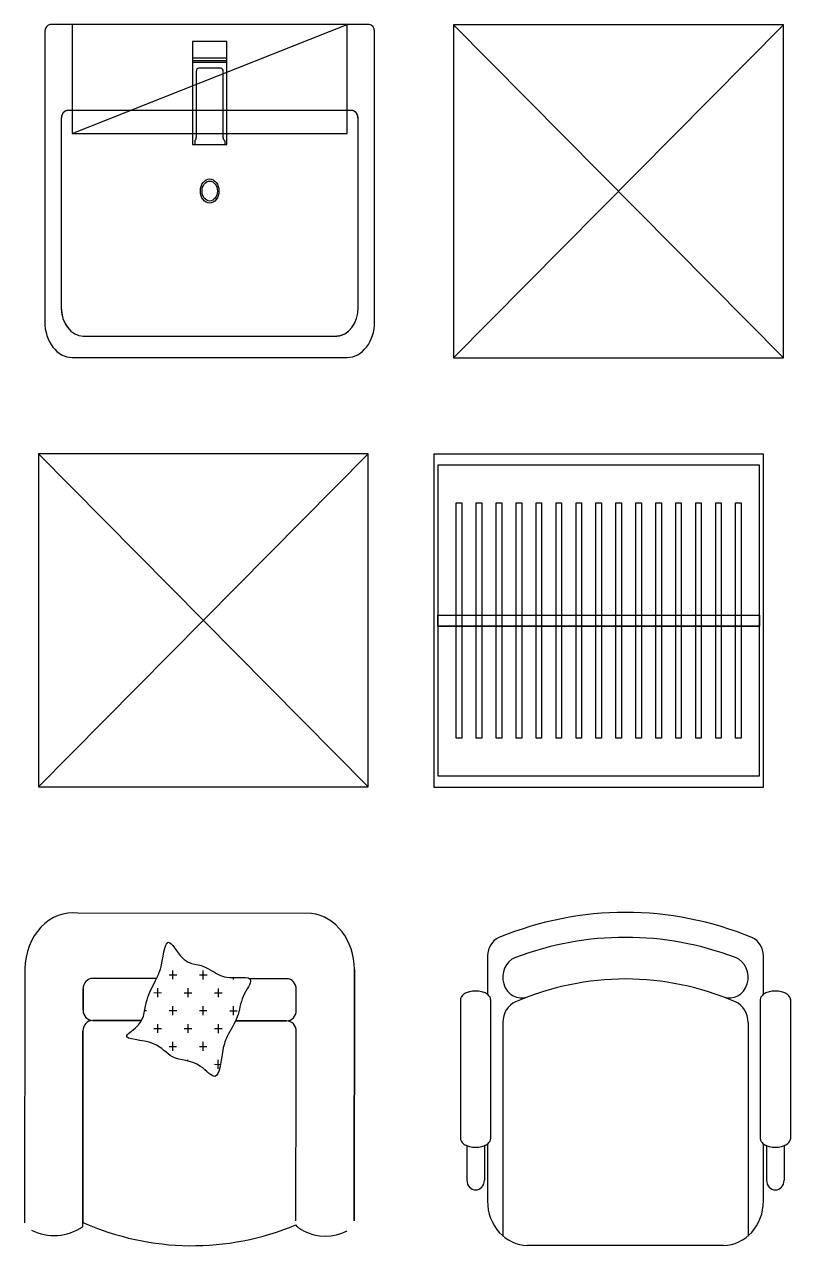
# Model space of a CAD drawing. Header units: inches. Extents: x -332 to 3160665360507, y -10609 to 2196718997769.
# Drawn here: x -29 to 1436, y -4505 to -2154 of the extents above; entities that cross this region are included whole.
import ezdxf

# ---------------------------------------------------------------- set-up
doc = ezdxf.new("R2010")
doc.units = ezdxf.units.IN
doc.header["$MEASUREMENT"] = 0
doc.linetypes.add('ACAD_ISO03W100', pattern=[30, 12, -18])
doc.layers.add('layer_1', color=7, linetype='Continuous', lineweight=25)

# ---------------------------------------------------------------- blocks, each defined once
blk = doc.blocks.new('Furniture_Cabinet_BathroomCabinet')
at = {"layer": 'layer_1', "color": 3}
for p, q in [((290, 232.5), (-290, 232.5)), ((-300, 222.5), (-300, -182.5)), ((31, 209.1), (-31, 209.1)), ((-31, 209.1), (-31, 64.8)), ((31, 64.8), (31, 209.1)), ((300, -182.5), (300, 222.5)), ((-31, 186), (31, 186)), ((-31, 182.4), (31, 182.4)), ((-31, 179.8), (31, 179.8)), ((20, 171.7), (-20, 171.7)), ((-24.6, 167.1), (-24.6, 74.7)), ((24.6, 73.9), (24.6, 167.1)), ((-258.5, 112.5), (-258.5, 112.5)), ((258.5, 112.5), (-258.5, 112.5)), ((-270, 101), (-270, -162.5)), ((270, -162.5), (270, 101)), ((-27.3, 70.3), (-27.3, 64.8)), ((27.3, 70.3), (27.3, 64.8)), ((-31, 64.8), (31, 64.8)), ((-230, -202.5), (230, -202.5)), ((-250, -232.5), (250, -232.5))]:
    blk.add_line(p, q, dxfattribs=at)
at = {"layer": 'layer_1', "color": 3, "linetype": 'ByBlock', "ltscale": 11}
for p, q in [((-250, 80.5), (250, 232.5)), ((250, 232.5), (-250, 232.5)), ((-250, 232.5), (-250, 80.5)), ((250, 80.5), (250, 232.5)), ((-250, 80.5), (250, 80.5))]:
    blk.add_line(p, q, dxfattribs=at)
at = {"layer": 'layer_1', "color": 3, "linetype": 'ACAD_ISO03W100', "ltscale": 3}
for p, q in [((31, 209.1), (-31, 209.1)), ((-31, 209.1), (-31, 64.8)), ((31, 64.8), (31, 209.1)), ((-258.5, 112.5), (-258.5, 112.5)), ((258.5, 112.5), (-258.5, 112.5)), ((-270, 101), (-270, -162.5)), ((270, -162.5), (270, 101)), ((-31, 64.8), (31, 64.8)), ((-230, -202.5), (230, -202.5))]:
    blk.add_line(p, q, dxfattribs=at)
at = {"layer": 'layer_1', "color": 3}
for radius in [16.9, 13.9]:
    blk.add_circle((0, 0), radius, dxfattribs=at)
for centre, radius, start, end in [((-290, 222.5), 10, 90, 180), ((290, 222.5), 10, 0, 90), ((-20, 167.1), 4.6, 90, 180), ((20, 167.1), 4.6, 0, 90), ((-258.5, 101), 11.5, 90, 180), ((258.5, 101), 11.5, 0, 90), ((-28.9, 74.3), 4.28, 291.4245, 5.3529), ((28.9, 74.3), 4.28, 174.6471, 248.5755), ((-230, -162.5), 40, 180, 270), ((230, -162.5), 40, 270, 0), ((-250, -182.5), 50, 180, 270), ((250, -182.5), 50, 270, 0)]:
    blk.add_arc(centre, radius, start, end, dxfattribs=at)
at = {"layer": 'layer_1', "color": 3, "linetype": 'ACAD_ISO03W100', "ltscale": 3}
for centre, radius, start, end in [((-258.5, 101), 11.5, 90, 180), ((258.5, 101), 11.5, 360, 90), ((-230, -162.5), 40, 180, 270), ((230, -162.5), 40, 270, 0)]:
    blk.add_arc(centre, radius, start, end, dxfattribs=at)
blk = doc.blocks.new('Furniture_Cabinet_Bookcase')
at = {"layer": 'layer_1', "color": 3, "ltscale": 10}
for p, q in [((-824.59, 306.465), (-824.59, -306.465)), ((824.59, 306.465), (-824.59, -306.465)), ((-824.59, 306.465), (824.59, -306.465))]:
    blk.add_line(p, q, dxfattribs=at)
at = {"layer": 'layer_1', "color": 3, "ltscale": 4}
for p, q in [((824.59, 306.465), (-824.59, 306.465)), ((824.59, -306.465), (824.59, 306.465)), ((-824.59, -306.465), (824.59, -306.465))]:
    blk.add_line(p, q, dxfattribs=at)
blk = doc.blocks.new('Furniture_Cabinet_Shoebox')
at = {"layer": 'layer_1', "color": 3, "ltscale": 10}
for p, q in [((-824.59, 306.465), (-824.59, -306.465)), ((824.59, 306.465), (-824.59, -306.465)), ((-824.59, 306.465), (824.59, -306.465))]:
    blk.add_line(p, q, dxfattribs=at)
at = {"layer": 'layer_1', "color": 3, "ltscale": 4}
for p, q in [((824.59, 306.465), (-824.59, 306.465)), ((824.59, -306.465), (824.59, 306.465)), ((-824.59, -306.465), (824.59, -306.465))]:
    blk.add_line(p, q, dxfattribs=at)
blk = doc.blocks.new('Furniture_Cabinet_Wardrobe')
at = {"layer": 'layer_1', "color": 3, "ltscale": 10}
for p, q in [((-824.6, 306.5), (-824.6, -306.5)), ((-711.5, -216.7), (-711.5, 216.7)), ((-711.5, 216.7), (-683.9, 216.7)), ((-683.9, 216.7), (-683.9, -216.7)), ((-611.7, -216.7), (-611.7, 216.7)), ((-611.7, 216.7), (-584.1, 216.7)), ((-584.1, 216.7), (-584.1, -216.7)), ((-511.9, -216.7), (-511.9, 216.7)), ((-511.9, 216.7), (-484.3, 216.7)), ((-484.3, 216.7), (-484.3, -216.7)), ((-412.2, -216.7), (-412.2, 216.7)), ((-412.2, 216.7), (-384.6, 216.7)), ((-384.6, 216.7), (-384.6, -216.7)), ((-312.4, -216.7), (-312.4, 216.7)), ((-312.4, 216.7), (-284.8, 216.7)), ((-284.8, 216.7), (-284.8, -216.7)), ((-212.7, -216.7), (-212.7, 216.7)), ((-212.7, 216.7), (-185, 216.7)), ((-185, 216.7), (-185, -216.7)), ((-112.9, -216.7), (-112.9, 216.7)), ((-112.9, 216.7), (-85.3, 216.7)), ((-85.3, 216.7), (-85.3, -216.7)), ((-13.1, -216.7), (-13.1, 216.7)), ((-13.1, 216.7), (14.5, 216.7)), ((14.5, 216.7), (14.5, -216.7)), ((86.6, -216.7), (86.6, 216.7)), ((86.6, 216.7), (114.2, 216.7)), ((114.2, 216.7), (114.2, -216.7)), ((186.4, -216.7), (186.4, 216.7)), ((186.4, 216.7), (214, 216.7)), ((214, 216.7), (214, -216.7)), ((286.2, -216.7), (286.2, 216.7)), ((286.2, 216.7), (313.8, 216.7)), ((313.8, 216.7), (313.8, -216.7)), ((385.9, -216.7), (385.9, 216.7)), ((385.9, 216.7), (413.5, 216.7)), ((413.5, 216.7), (413.5, -216.7)), ((485.7, -216.7), (485.7, 216.7)), ((485.7, 216.7), (513.3, 216.7)), ((513.3, 216.7), (513.3, -216.7)), ((585.4, -216.7), (585.4, 216.7)), ((585.4, 216.7), (613, 216.7)), ((613, 216.7), (613, -216.7)), ((685.2, -216.7), (685.2, 216.7)), ((685.2, 216.7), (712.8, 216.7)), ((712.8, 216.7), (712.8, -216.7)), ((-804, -10.2), (-804, 10.2)), ((-804, 10.2), (804, 10.2)), ((804, 10.2), (804, -10.2)), ((804, -10.2), (-804, -10.2)), ((-804, -10.2), (804, -10.2)), ((-683.9, -216.7), (-711.5, -216.7)), ((-584.1, -216.7), (-611.7, -216.7)), ((-484.3, -216.7), (-511.9, -216.7)), ((-384.6, -216.7), (-412.2, -216.7)), ((-284.8, -216.7), (-312.4, -216.7)), ((-185, -216.7), (-212.7, -216.7)), ((-85.3, -216.7), (-112.9, -216.7)), ((14.5, -216.7), (-13.1, -216.7)), ((114.2, -216.7), (86.6, -216.7)), ((214, -216.7), (186.4, -216.7)), ((313.8, -216.7), (286.2, -216.7)), ((413.5, -216.7), (385.9, -216.7)), ((513.3, -216.7), (485.7, -216.7)), ((613, -216.7), (585.4, -216.7)), ((712.8, -216.7), (685.2, -216.7))]:
    blk.add_line(p, q, dxfattribs=at)
at = {"layer": 'layer_1', "color": 3, "ltscale": 4}
for p, q in [((824.6, 306.5), (-824.6, 306.5)), ((824.6, -306.5), (824.6, 306.5)), ((-804, 286), (-804, -286)), ((804, 286), (-804, 286)), ((804, -286), (804, 286)), ((-804, -286), (804, -286)), ((-824.6, -306.5), (824.6, -306.5))]:
    blk.add_line(p, q, dxfattribs=at)
at = {"layer": 'layer_1', "color": 3, "linetype": 'ACAD_ISO03W100', "ltscale": 4}
for p, q in [((824.6, 306.5), (-824.6, 306.5)), ((824.6, -306.5), (824.6, 306.5)), ((-824.6, -306.5), (824.6, -306.5))]:
    blk.add_line(p, q, dxfattribs=at)
blk = doc.blocks.new('Furniture_Sofa_SingleSofa')
at = {"layer": 'layer_1', "color": 3}
for p, q in [((290.2, 367.1), (-266.1, 368)), ((-391.8, 255.6), (-392.6, -256.9)), ((-39.5, 234.5), (-39.4, 252.5)), ((32.7, 234.3), (32.7, 252.4)), ((391.8, -252.9), (392.6, 254.2)), ((392.6, 254.2), (391.8, -252.9)), ((-78.4, 236.1), (-230.3, 236.3)), ((-48.5, 243.5), (-30.4, 243.5)), ((23.7, 243.4), (41.7, 243.3)), ((104.8, 234.2), (104.8, 237.9)), ((231.1, 235.6), (143.5, 235.7)), ((231.1, 235.6), (143.5, 235.7)), ((-253.5, 172.7), (-253.4, 215.2)), ((-253.4, 215.2), (-253.5, 172.7)), ((-84.6, 207.5), (-66.6, 207.4)), ((-75.6, 198.4), (-75.6, 216.5)), ((-12.5, 207.4), (5.6, 207.3)), ((-3.5, 198.3), (-3.4, 216.4)), ((59.7, 207.2), (77.7, 207.2)), ((68.7, 198.2), (68.7, 216.2)), ((131.8, 207.1), (132.1, 207.1)), ((254.1, 171.8), (254.1, 214.3)), ((-39.6, 162.3), (-39.6, 180.4)), ((32.5, 162.2), (32.6, 180.2)), ((104.7, 162.1), (104.7, 180.1)), ((-230.5, 151.4), (-114.4, 151.2)), ((-114.4, 151.2), (-230.5, 151.4)), ((-106.6, 171.5), (-102.7, 171.4)), ((-48.6, 171.4), (-30.6, 171.3)), ((23.5, 171.2), (41.6, 171.2)), ((95.7, 171.1), (113.7, 171.1)), ((110, 150.9), (231, 150.7)), ((231, 150.7), (110, 150.9)), ((-254.2, -264.1), (-253.6, 130.3)), ((-253.6, 130.3), (-254.2, -255.8)), ((-84.7, 135.3), (-66.7, 135.3)), ((-75.7, 126.3), (-75.7, 144.3)), ((-12.6, 135.2), (5.5, 135.2)), ((-3.6, 126.2), (-3.5, 144.2)), ((59.6, 135.1), (77.6, 135.1)), ((68.6, 126.1), (68.6, 144.1)), ((253.9, 44.5), (254, 129.4)), ((-48.7, 99.2), (-30.7, 99.2)), ((-39.7, 90.2), (-39.7, 108.2)), ((32.4, 90.1), (32.5, 108.1)), ((23.4, 99.1), (41.5, 99.1)), ((-3.7, 69.6), (-3.7, 72.1)), ((59.4, 63), (73.5, 62.9)), ((68.4, 53.9), (68.5, 72)), ((253.4, -252.7), (253.9, 44.5))]:
    blk.add_line(p, q, dxfattribs=at)
for centre, radius, start, end in [((-277.7, 254.5), 114.1, 84.1563, 179.4879), ((278.6, 253.6), 114.1, 0.3178, 84.1563), ((-322.3, -146.4), 135.9, 246.6018, 300.0551), ((6, 442.9), 745.6, 249.578, 289.3768), ((323.7, -147.5), 135.9, 246.6018, 292.4968)]:
    blk.add_arc(centre, radius, start, end, dxfattribs=at)
for centre, start_param, end_param in [((-230.3, 215.1), 4.712389, 6.283185), ((231.1, 214.3), 3.141593, 4.712389), ((231.1, 214.3), 3.141593, 4.712389), ((-230.5, 130.2), 4.712389, 6.283185), ((-230.4, 172.7), 0, 1.570796), ((231, 171.9), 1.570796, 3.141593), ((230.9, 129.4), 3.141593, 4.712389)]:
    blk.add_ellipse(centre, major_axis=(-23.1, 0), ratio=0.92, start_param=start_param, end_param=end_param, dxfattribs=at)
at = {"layer": 'layer_1', "color": 3, "extrusion": (0, 0, -1)}
blk.add_ellipse((275.4, -251.6), major_axis=(-24.7, 7.6), ratio=0.828328, start_param=4.688107, end_param=5.511872, dxfattribs=at)
at = {"layer": 'layer_1', "color": 3}
blk.add_open_spline([(73.5, 242), (67.1, 244.8), (53.2, 251.1), (30.6, 263.6), (3.4, 264.7), (-24.2, 279.5), (-58.5, 334.9), (-63.4, 260.7), (-83.4, 227.6), (-107, 191.1), (-106.3, 144.8), (-176.3, 111.9), (-78.2, 113.9), (-40.9, 66.9), (17.4, 74.9), (68.6, 19.7), (76.3, 85.3), (88.5, 122.7), (118.9, 157.5), (120.5, 196.9), (163.8, 245.3), (102, 234.8), (80.1, 240.3), (73.5, 242)], degree=3, knots=[0, 0, 0, 0, 22.193386, 48.603502, 81.477411, 104.705191, 152.486076, 213.496359, 240.459562, 286.848662, 344.933182, 382.201608, 451.476826, 507.350944, 581.21044, 623.285589, 677.538832, 714.397986, 763.116622, 810.796998, 849.229273, 903.136906, 926.285688, 926.285688, 926.285688, 926.285688], dxfattribs=at)
blk = doc.blocks.new('Furniture_Stool')
at = {"layer": 'layer_1', "color": 3}
for p, q in [((-262.8, 212), (-262.8, 145.5)), ((262.8, 145.5), (262.8, 212)), ((-314.2, 136.6), (-314.2, -103.1)), ((-256.9, 136.6), (-256.9, -103.1)), ((256.9, 136.6), (256.9, -103.1)), ((314.2, 136.6), (314.2, -103.1)), ((-233.7, 97.1), (-233.7, -270.3)), ((233.7, 97.1), (233.7, -270.3)), ((-302.3, -114.1), (-302.3, -174.7)), ((-268.8, -114.1), (-268.8, -174.7)), ((-262.8, -112), (-262.8, -210.3)), ((262.8, -210.3), (262.8, -112)), ((268.8, -114.1), (268.8, -174.7)), ((302.3, -114.1), (302.3, -174.7)), ((-186.4, -286.7), (186.4, -286.7))]:
    blk.add_line(p, q, dxfattribs=at)
for centre, radius, start, end in [((0, -405.1), 691.8, 69.6098, 110.3902), ((-229.4, 212), 33.4, 110.3902, 180), ((0, -405.1), 648.8, 71.1454, 108.8546), ((229.4, 212), 33.4, 0, 69.6098), ((-198.1, 175), 35.8, 108.8546, 288.8546), ((198.1, 175), 35.8, 251.1454, 71.1454), ((0, -405.1), 577.1, 68.727, 111.273), ((-289.9, 115.9), 34.9, 102.0071, 117.1792), ((-285.5, 95.6), 55.7, 90, 102.0071), ((-285.5, 95.6), 55.7, 77.9929, 90), ((-281.2, 115.9), 34.9, 62.8208, 77.9929), ((281.2, 115.9), 34.9, 102.0071, 117.1792), ((285.5, 95.6), 55.7, 90, 102.0071), ((285.5, 95.6), 55.7, 77.9929, 90), ((289.9, 115.9), 34.9, 62.8208, 77.9929), ((-306.2, 136.6), 7.99, 141.1071, 180), ((-296.4, 128.6), 20.6, 117.1792, 141.1071), ((-274.7, 128.6), 20.6, 38.8929, 62.8208), ((-264.9, 136.6), 7.99, 0, 38.8929), ((-195.5, 97.1), 38.2, 111.273, 180), ((195.5, 97.1), 38.2, 0, 68.727), ((264.9, 136.6), 7.99, 141.1071, 180), ((274.7, 128.6), 20.6, 117.1792, 141.1071), ((296.4, 128.6), 20.6, 38.8929, 62.8208), ((306.2, 136.6), 7.99, 0, 38.8929), ((-306.2, -103.1), 7.99, 180, 218.8929), ((-264.9, -103.1), 7.99, 321.1071, 0), ((264.9, -103.1), 7.99, 180, 218.8929), ((306.2, -103.1), 7.99, 321.1071, 0), ((-296.4, -95.2), 20.6, 218.8929, 242.8208), ((-289.9, -82.4), 34.9, 242.8208, 257.9929), ((-285.5, -62.1), 55.7, 257.9929, 270), ((-285.5, -62.1), 55.7, 270, 282.0071), ((-281.2, -82.4), 34.9, 282.0071, 297.1792), ((-274.7, -95.2), 20.6, 297.1792, 321.1071), ((274.7, -95.2), 20.6, 218.8929, 242.8208), ((281.2, -82.4), 34.9, 242.8208, 257.9929), ((285.5, -62.1), 55.7, 257.9929, 270), ((285.5, -62.1), 55.7, 270, 282.0071), ((289.9, -82.4), 34.9, 282.0071, 297.1792), ((296.4, -95.2), 20.6, 297.1792, 321.1071), ((-285.5, -174.7), 16.7, 180, 0), ((285.5, -174.7), 16.7, 180, 0), ((-186.4, -210.3), 76.5, 180, 270), ((186.4, -210.3), 76.5, 270, 0)]:
    blk.add_arc(centre, radius, start, end, dxfattribs=at)

msp = doc.modelspace()

# ---------------------------------------------------------------- block references
at = {"layer": 'layer_1', "color": 3}
for name, p, xscale, yscale in [('Furniture_Cabinet_BathroomCabinet', (325.4, -2472.5), 1.051666666631646, 1.369892473059011), ('Furniture_Cabinet_Bookcase', (1107.5, -2473.2), 0.3826143901817619, 1.039270389767193), ('Furniture_Cabinet_Shoebox', (313.3, -3294.1), 0.3826143901817619, 1.039270389767193), ('Furniture_Cabinet_Wardrobe', (1069.4, -3294.4), 0.3826143901817619, 1.03927038976717), ('Furniture_Sofa_SingleSofa', (286.8, -4203.2), 0.8035281121335849, 0.9489148249935354), ('Furniture_Stool', (1120.8, -4171.2), 1.004073849836206, 1.110870833294534)]:
    msp.add_blockref(name, p, dxfattribs=dict(at, xscale=xscale, yscale=yscale))

doc.saveas('drawing.dxf')
